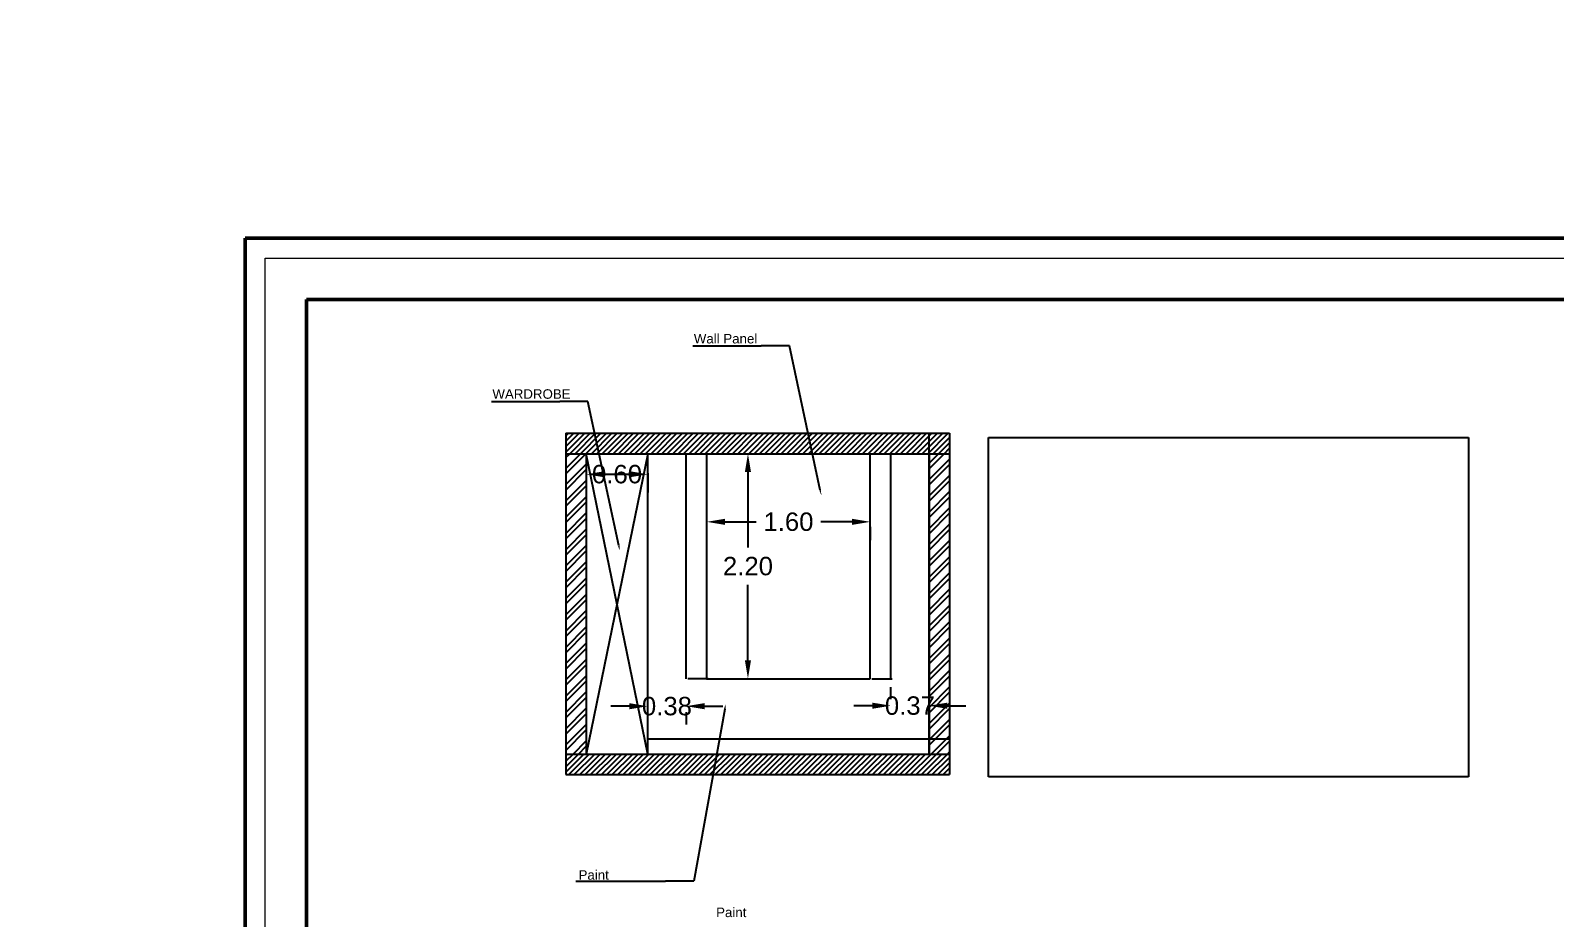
# Model space of a CAD drawing. Header units: inches. Extents: x -279 to 561, y -345 to 342.
# Drawn here: x -196.82 to -181.91, y -299.62 to -290.94 of the extents above; entities that cross this region are included whole.
import ezdxf

# ---------------------------------------------------------------- set-up
doc = ezdxf.new("R2010")
doc.units = ezdxf.units.IN
doc.header["$LTSCALE"] = 0.5
doc.header["$MEASUREMENT"] = 0
for name, color, linetype in [('0_Hatch_Pattern', 7, 'Continuous'), ('CADER', 7, 'Continuous'), ('model', 250, 'Continuous'), ('S-DIM', 7, 'Continuous'), ('TEXT', 3, 'Continuous')]:
    doc.layers.add(name, color=color, linetype=linetype)
doc.layers.add('G-ANNO-HLIN', color=5, linetype='Continuous', lineweight=50)
doc.styles.get("Standard").update_dxf_attribs({"font": 'arial.ttf'})
doc.dimstyles.get("Standard").update_dxf_attribs({"dimtxt": 0.18, "dimasz": 0.18, "dimexe": 0.18, "dimexo": 0.0625, "dimgap": 0.09, "dimtad": 0, "dimtih": 1, "dimtoh": 1, "dimzin": 0, "dimdsep": 46, "dimtxsty": 'Standard', "dimcen": 0.09, "dimadec": 0, "dimazin": 0, "dimtfac": 1, "dimtofl": 0, "dimtmove": 0, "dimatfit": 3, "dimfxl": 1, "dimtolj": 1, "dimtzin": 0, "dimarcsym": 0})
picture_1 = doc.add_image_def('image45.jpg', size_in_pixel=(2591, 1831))

# ---------------------------------------------------------------- blocks, each defined once
blk = doc.blocks.new('*D1014')
at = {"layer": 'Defpoints', "color": 0, "ltscale": 0.5, "transparency": 16777216}
for p in [(-191.388, -295.203), (-190.788, -295.203), (-190.788, -295.277)]:
    blk.add_point(p, dxfattribs=at)
at = {"layer": 'model', "color": 0, "lineweight": -2, "ltscale": 0.5, "transparency": 16777216}
for p, q in [((-191.388, -295.265), (-191.388, -295.457)), ((-191.208, -295.277), (-190.968, -295.277)), ((-190.788, -295.265), (-190.788, -295.457))]:
    blk.add_line(p, q, dxfattribs=at)
at = {"layer": 'model', "color": 0, "ltscale": 0.5, "transparency": 16777216}
for points in [[(-191.208, -295.247), (-191.208, -295.307), (-191.388, -295.277)], [(-190.968, -295.247), (-190.968, -295.307), (-190.788, -295.277)]]:
    blk.add_solid(points, dxfattribs=at)
at = {"layer": 'model', "color": 0, "ltscale": 0.5, "transparency": 16777216, "insert": (-191.088, -295.277), "char_height": 0.18, "attachment_point": 5}
blk.add_mtext('\\A1;0.60', dxfattribs=at)
blk = doc.blocks.new('*D1015')
at = {"layer": 'Defpoints', "color": 0, "ltscale": 0.5, "transparency": 16777216}
for p in [(-190.212, -295.728), (-188.612, -295.728), (-188.612, -295.742)]:
    blk.add_point(p, dxfattribs=at)
at = {"layer": 'model', "color": 0, "lineweight": -2, "ltscale": 0.5, "transparency": 16777216}
for p, q in [((-190.032, -295.742), (-189.727, -295.742)), ((-188.792, -295.742), (-189.097, -295.742)), ((-190.212, -295.791), (-190.212, -295.922)), ((-188.612, -295.791), (-188.612, -295.922))]:
    blk.add_line(p, q, dxfattribs=at)
at = {"layer": 'model', "color": 0, "ltscale": 0.5, "transparency": 16777216}
for points in [[(-190.032, -295.712), (-190.032, -295.772), (-190.212, -295.742)], [(-188.792, -295.712), (-188.792, -295.772), (-188.612, -295.742)]]:
    blk.add_solid(points, dxfattribs=at)
at = {"layer": 'model', "color": 0, "ltscale": 0.5, "transparency": 16777216, "insert": (-189.412, -295.742), "char_height": 0.18, "attachment_point": 5}
blk.add_mtext('\\A1;1.60', dxfattribs=at)
blk = doc.blocks.new('*D1016')
at = {"layer": 'Defpoints', "color": 0, "ltscale": 0.5, "transparency": 16777216}
for p in [(-189.812, -295.076), (-189.808, -295.076), (-189.812, -297.276)]:
    blk.add_point(p, dxfattribs=at)
at = {"layer": 'model', "color": 0, "lineweight": -2, "ltscale": 0.5, "transparency": 16777216}
for p, q in [((-189.749, -295.076), (-189.628, -295.076)), ((-189.808, -295.256), (-189.808, -295.994)), ((-189.808, -297.096), (-189.808, -296.358)), ((-189.749, -297.276), (-189.628, -297.276))]:
    blk.add_line(p, q, dxfattribs=at)
at = {"layer": 'model', "color": 0, "ltscale": 0.5, "transparency": 16777216}
for points in [[(-189.838, -295.256), (-189.778, -295.256), (-189.808, -295.076)], [(-189.838, -297.096), (-189.778, -297.096), (-189.808, -297.276)]]:
    blk.add_solid(points, dxfattribs=at)
at = {"layer": 'model', "color": 0, "ltscale": 0.5, "transparency": 16777216, "insert": (-189.808, -296.176), "char_height": 0.18, "attachment_point": 5}
blk.add_mtext('\\A1;2.20', dxfattribs=at)
blk = doc.blocks.new('*D1017')
at = {"layer": 'Defpoints', "color": 0, "ltscale": 0.5, "transparency": 16777216}
for p in [(-190.788, -297.545), (-190.788, -297.545), (-190.412, -297.54)]:
    blk.add_point(p, dxfattribs=at)
at = {"layer": 'model', "color": 0, "lineweight": -2, "ltscale": 0.5, "transparency": 16777216}
for p, q in [((-190.788, -297.482), (-190.788, -297.365)), ((-190.968, -297.545), (-191.148, -297.545)), ((-190.232, -297.545), (-190.052, -297.545)), ((-190.412, -297.602), (-190.412, -297.725))]:
    blk.add_line(p, q, dxfattribs=at)
at = {"layer": 'model', "color": 0, "ltscale": 0.5, "transparency": 16777216}
for points in [[(-190.968, -297.515), (-190.968, -297.575), (-190.788, -297.545)], [(-190.232, -297.515), (-190.232, -297.575), (-190.412, -297.545)]]:
    blk.add_solid(points, dxfattribs=at)
at = {"layer": 'model', "color": 0, "ltscale": 0.5, "transparency": 16777216, "insert": (-190.6, -297.545), "char_height": 0.18, "attachment_point": 5}
blk.add_mtext('\\A1;0.38', dxfattribs=at)
blk = doc.blocks.new('*D1018')
at = {"layer": 'Defpoints', "color": 0, "ltscale": 0.5, "transparency": 16777216}
for p in [(-188.412, -297.54), (-188.038, -297.54), (-188.038, -297.54)]:
    blk.add_point(p, dxfattribs=at)
at = {"layer": 'model', "color": 0, "lineweight": -2, "ltscale": 0.5, "transparency": 16777216}
for p, q in [((-188.412, -297.477), (-188.412, -297.36)), ((-188.038, -297.477), (-188.038, -297.36)), ((-188.592, -297.54), (-188.772, -297.54)), ((-187.858, -297.54), (-187.678, -297.54))]:
    blk.add_line(p, q, dxfattribs=at)
at = {"layer": 'model', "color": 0, "ltscale": 0.5, "transparency": 16777216}
for points in [[(-188.592, -297.51), (-188.592, -297.57), (-188.412, -297.54)], [(-187.858, -297.51), (-187.858, -297.57), (-188.038, -297.54)]]:
    blk.add_solid(points, dxfattribs=at)
at = {"layer": 'model', "color": 0, "ltscale": 0.5, "transparency": 16777216, "insert": (-188.225, -297.54), "char_height": 0.18, "attachment_point": 5}
blk.add_mtext('\\A1;0.37', dxfattribs=at)
blk = doc.blocks.new('*D1071')
at = {"color": 0, "linetype": 'ByBlock', "lineweight": -2, "transparency": 16777216}
for p, q in [((558.652, 342.279), (558.652, 342.473)), ((560.652, 342.279), (560.652, 342.473)), ((558.832, 342.293), (559.172, 342.293)), ((560.472, 342.293), (560.132, 342.293))]:
    blk.add_line(p, q, dxfattribs=at)
at = {"color": 0, "linetype": 'ByBlock', "transparency": 16777216}
for points in [[(558.832, 342.323), (558.832, 342.263), (558.652, 342.293)], [(560.472, 342.323), (560.472, 342.263), (560.652, 342.293)]]:
    blk.add_solid(points, dxfattribs=at)
at = {"layer": 'Defpoints', "color": 0, "linetype": 'ByBlock', "transparency": 16777216}
for p in [(560.652, 342.293), (558.652, 342.216), (560.652, 342.216)]:
    blk.add_point(p, dxfattribs=at)
at = {"layer": 'Defpoints', "color": 0, "ltscale": 0.5, "transparency": 16777216}
for p in [(-209.5, -305.36), (-209.5, -305.81), (-209.5, -305.81)]:
    blk.add_point(p, dxfattribs=at)
at = {"layer": 'S-DIM', "color": 0, "lineweight": -2, "ltscale": 0.5, "transparency": 16777216}
for p, q in [((-209.5, -305.18), (-209.5, -305)), ((-209.563, -305.36), (-209.68, -305.36)), ((-209.563, -305.81), (-209.68, -305.81)), ((-209.5, -305.99), (-209.5, -306.17))]:
    blk.add_line(p, q, dxfattribs=at)
at = {"layer": 'S-DIM', "color": 0, "ltscale": 0.5, "transparency": 16777216}
for points in [[(-209.53, -305.18), (-209.47, -305.18), (-209.5, -305.36)], [(-209.53, -305.99), (-209.47, -305.99), (-209.5, -305.81)]]:
    blk.add_solid(points, dxfattribs=at)
at = {"color": 0, "linetype": 'ByBlock', "transparency": 16777216, "insert": (559.652, 342.293), "char_height": 0.18, "attachment_point": 5}
blk.add_mtext('\\A1;2.0000', dxfattribs=at)
at = {"layer": 'S-DIM', "color": 0, "ltscale": 0.5, "transparency": 16777216, "insert": (-209.5, -305.585), "char_height": 0.18, "attachment_point": 5}
blk.add_mtext('\\A1;0.45', dxfattribs=at)

msp = doc.modelspace()

# ---------------------------------------------------------------- hatches: boundary and pattern name
at = {"layer": '0_Hatch_Pattern', "ltscale": 0.5, "transparency": 33554572}
h = msp.add_hatch(dxfattribs=at)
h.set_pattern_fill('ANSI31', color=256, scale=0.3)
h.set_pattern_definition([(45, (114.677566, -20.45531), (-0.0265165043, 0.0265165043), [])])
h.paths.add_polyline_path([(-187.838, -295.076), (-187.838, -294.876), (-191.588, -294.876), (-191.588, -295.076)])
h.paths.add_polyline_path([(-191.588, -298.013), (-191.588, -298.213), (-187.838, -298.213), (-187.838, -298.013)])
h = msp.add_hatch(dxfattribs=at)
h.set_pattern_fill('ANSI32', color=256, scale=0.3)
h.set_pattern_definition([(45, (114.67757, -20.45531), (-0.079549513, 0.079549513), []), (45, (114.7306, -20.45531), (-0.079549513, 0.079549513), [])])
h.paths.add_polyline_path([(-191.588, -298.013), (-191.388, -298.013), (-191.388, -295.076), (-191.588, -295.076)])
h.paths.add_polyline_path([(-188.038, -298.013), (-187.838, -298.013), (-187.838, -295.076), (-188.038, -295.076)])

# ---------------------------------------------------------------- linework, layer by layer
at = {"ltscale": 0.5}
for p, q in [((-191.588, -294.876), (-187.838, -294.876)), ((-191.588, -294.876), (-191.588, -298.213)), ((-188.038, -298.013), (-188.038, -294.876)), ((-187.838, -294.876), (-187.838, -298.213)), ((-191.588, -295.076), (-187.838, -295.076)), ((-191.388, -295.076), (-191.388, -298.013)), ((-190.788, -298.013), (-191.388, -295.076)), ((-190.788, -295.076), (-191.388, -298.013)), ((-190.788, -298.015), (-190.788, -295.076)), ((-190.412, -297.276), (-190.412, -295.076)), ((-190.212, -295.076), (-190.212, -297.276)), ((-188.612, -297.276), (-188.612, -295.076)), ((-188.412, -297.276), (-188.412, -295.076)), ((-188.038, -295.076), (-188.038, -298.013)), ((-190.197, -297.276), (-190.397, -297.276)), ((-190.212, -297.276), (-189.212, -297.276)), ((-189.212, -297.276), (-188.612, -297.276)), ((-188.597, -297.276), (-188.397, -297.276)), ((-190.788, -297.863), (-187.838, -297.863)), ((-190.788, -297.863), (-188.038, -297.863)), ((-191.588, -298.013), (-187.838, -298.013)), ((-191.588, -298.213), (-187.838, -298.213))]:
    msp.add_line(p, q, dxfattribs=at)
at = {"layer": 'CADER', "lineweight": 18}
for points in [[(-194.723, -292.968), (-169.021, -292.968), (-169.021, -310.067), (-194.723, -310.067)], [(-194.528, -293.164), (-169.216, -293.164), (-169.216, -309.871), (-194.528, -309.871)]]:
    msp.add_lwpolyline(points, close=True, dxfattribs=at)
at = {"layer": 'G-ANNO-HLIN', "color": 0}
for points in [[(-194.723, -292.968), (-169.021, -292.968), (-169.021, -310.067), (-194.723, -310.067)], [(-194.124, -293.568), (-169.62, -293.568), (-169.62, -309.468), (-194.124, -309.468)]]:
    msp.add_lwpolyline(points, close=True, dxfattribs=at)
at = {"layer": 'TEXT', "color": 7, "linetype": 'ByBlock', "lineweight": -2, "ltscale": 8e-05}
for p, q in [((-189.403, -294.023), (-189.679, -294.023)), ((-191.372, -294.565), (-191.648, -294.565)), ((-190.338, -299.257), (-190.614, -299.257))]:
    msp.add_line(p, q, dxfattribs=at)
for points in [[(-190.347, -294.023), (-189.679, -294.023)], [(-189.102, -295.433), (-189.403, -294.023)], [(-192.316, -294.565), (-191.648, -294.565)], [(-191.071, -295.975), (-191.372, -294.565)]]:
    msp.add_lwpolyline(points, dxfattribs=at)
at = {"layer": 'TEXT', "color": 7, "linetype": 'ByBlock', "lineweight": -2, "ltscale": 8e-05, "elevation": 0}
for points in [[(-190.035, -297.574), (-190.338, -299.257)], [(-191.491, -299.257), (-190.614, -299.257)]]:
    msp.add_lwpolyline(points, dxfattribs=at)
at = {"layer": 'TEXT', "color": 7, "lineweight": 15, "ltscale": 8e-05}
for points in [[(-189.11, -295.435), (-189.091, -295.482), (-189.094, -295.431)], [(-191.079, -295.977), (-191.061, -296.024), (-191.063, -295.973)], [(-190.043, -297.573), (-190.026, -297.525), (-190.027, -297.576)]]:
    msp.add_solid(points, dxfattribs=at)

# ---------------------------------------------------------------- texts
at = {"char_height": 0.0929, "attachment_point": 1}
for s, insert in [('Wall Panel', (-190.337, -293.905)), ('WARDROBE', (-192.306, -294.446)), ('Paint', (-191.464, -299.148)), ('Paint', (-190.119, -299.514))]:
    msp.add_mtext_dynamic_manual_height_columns(s, width=1.05778, gutter_width=0.465, heights=[0], dxfattribs=dict(at, insert=insert))

# ---------------------------------------------------------------- dimensions: what is measured, and where the dimension line sits
at = {"layer": 'model', "ltscale": 0.5}
for base, p1, p2, picture, middle in [((-190.788, -295.277), (-191.388, -295.203), (-190.788, -295.203), '*D1014', (-191.088, -295.277)), ((-190.788, -297.545), (-190.412, -297.54), (-190.788, -297.545), '*D1017', (-190.6, -297.545)), ((-188.038, -297.54), (-188.412, -297.54), (-188.038, -297.54), '*D1018', (-188.225, -297.54))]:
    dim = msp.add_linear_dim(base=base, p1=p1, p2=p2, dimstyle='Standard', dxfattribs=at)
    dim.commit()
    dim.dimension.update_dxf_attribs({"geometry": picture, "text_midpoint": middle, "dimtype": 160})
dim = msp.add_linear_dim(base=(-189.808, -295.076), p1=(-189.812, -297.276), p2=(-189.812, -295.076), angle=90, dimstyle='Standard', dxfattribs=at)
dim.commit()
dim.dimension.update_dxf_attribs({"geometry": '*D1016', "text_midpoint": (-189.808, -296.176)})
dim = msp.add_linear_dim(base=(-188.612, -295.742), p1=(-190.212, -295.728), p2=(-188.612, -295.728), dimstyle='Standard', dxfattribs=at)
dim.commit()
dim.dimension.update_dxf_attribs({"geometry": '*D1015', "text_midpoint": (-189.412, -295.742)})
at = {"layer": 'S-DIM', "ltscale": 0.5}
dim = msp.add_linear_dim(base=(-209.5, -305.81), p1=(-209.5, -305.36), p2=(-209.5, -305.81), angle=90, dimstyle='Standard', dxfattribs=at)
dim.commit()
dim.dimension.update_dxf_attribs({"geometry": '*D1071', "text_midpoint": (-209.5, -305.585)})

# ---------------------------------------------------------------- pictures from other files: only their frames are drawn
at = {"ltscale": 0.5}
image = msp.add_image(picture_1, insert=(-187.456, -298.234), size_in_units=(4.692, 3.316), dxfattribs=at)
image.dxf.flags = 7

doc.saveas('drawing.dxf')
